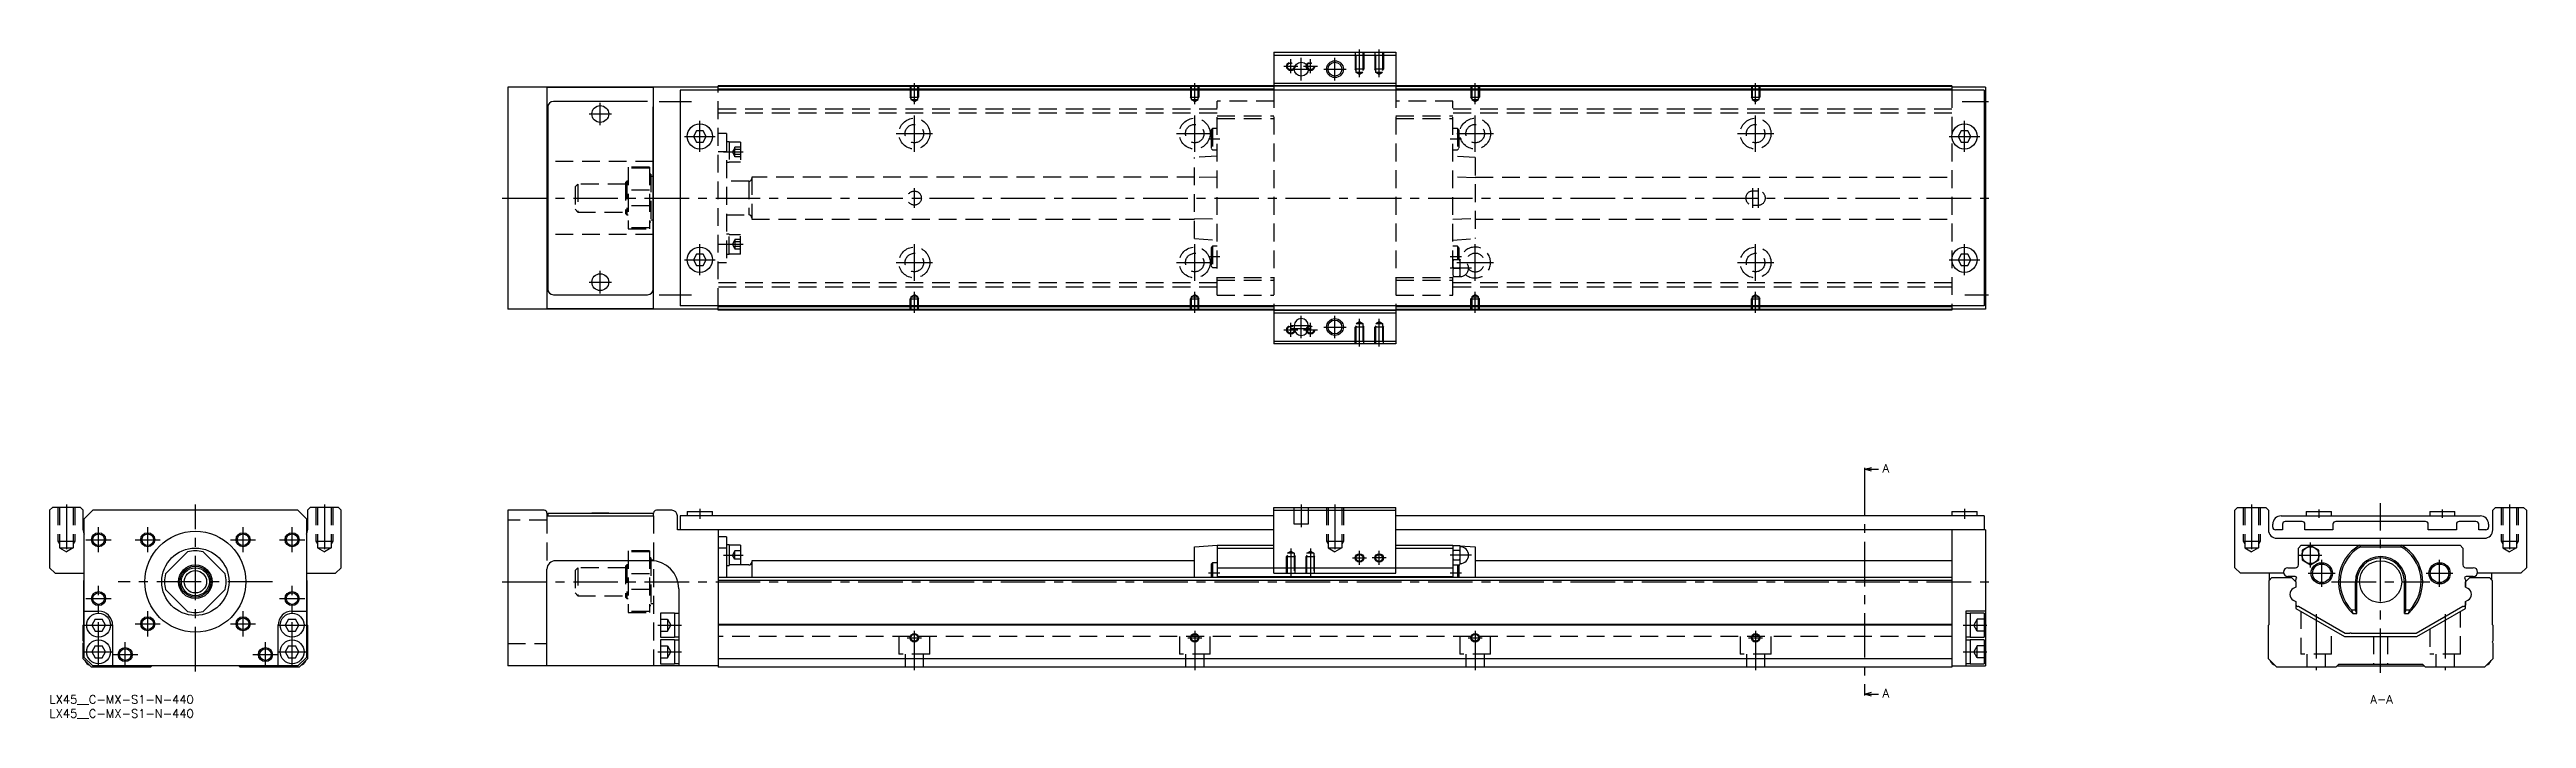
# Model space of a CAD drawing. Extents: x 0 to 883, y -8 to 230.
import ezdxf

# ---------------------------------------------------------------- set-up
doc = ezdxf.new("R2010")
doc.units = 0
doc.header["$LTSCALE"] = 0.5
doc.linetypes.add('CENTER', pattern=[50.8, 31.75, -6.35, 6.35, -6.35])
doc.linetypes.add('DASHED', pattern=[19.05, 12.7, -6.35])
for name, color, linetype in [('MSM_CENTER', 1, 'CENTER'), ('MSM_CONTINUOUS', 7, 'CONTINUOUS'), ('MSM_DASHED', 4, 'DASHED'), ('MSM_NARROW', 5, 'CONTINUOUS'), ('MSM_PART_NUMBER', 7, 'CONTINUOUS')]:
    doc.layers.add(name, color=color, linetype=linetype)
doc.styles.get("Standard").update_dxf_attribs({"font": 'txt.shx', "height": 3, "bigfont": 'bigfont.shx'})

# ---------------------------------------------------------------- blocks, each defined once
blk = doc.blocks.new('*U2')
at = {"layer": 'MSM_PART_NUMBER'}
blk.add_text('LX45__C-MX-S1-N-440', height=3, dxfattribs=at).set_placement((0, -3))
blk = doc.blocks.new('*U3')
at = {"layer": 'MSM_PART_NUMBER'}
blk.add_text('LX45__C-MX-S1-N-440', height=3, dxfattribs=at).set_placement((0, -8))

msp = doc.modelspace()

# ---------------------------------------------------------------- linework, layer by layer
at = {"layer": 'MSM_CENTER'}
for p, q in [((467.15, 220.47), (467.15, 230.38)), ((474.15, 220.47), (474.15, 230.38)), ((440.15, 224.38), (445.15, 224.38)), ((442.4, 223.38), (450.4, 223.38)), ((442.65, 221.88), (442.65, 226.88)), ((446.4, 219.38), (446.4, 227.38)), ((447.15, 224.38), (452.15, 224.38)), ((449.65, 221.88), (449.65, 226.88)), ((454.4, 223.38), (462.4, 223.38)), ((458.4, 219.38), (458.4, 227.38)), ((308.4, 210.87), (308.4, 218.38)), ((408.4, 210.87), (408.4, 218.38)), ((508.4, 210.87), (508.4, 218.38)), ((608.4, 210.87), (608.4, 218.38)), ((192.4, 207.38), (200.4, 207.38)), ((196.4, 203.38), (196.4, 211.38)), ((217.4, 211.88), (228.9, 211.88)), ((231.9, 193.88), (231.9, 204.88)), ((308.4, 193.88), (308.4, 206.88)), ((408.4, 193.88), (408.4, 206.88)), ((508.4, 193.88), (508.4, 206.88)), ((608.4, 193.88), (608.4, 206.88)), ((682.07, 211.88), (691.4, 211.88)), ((682.9, 193.88), (682.9, 204.88)), ((226.4, 199.38), (237.4, 199.38)), ((301.9, 200.38), (314.9, 200.38)), ((401.9, 200.38), (414.9, 200.38)), ((417.35, 198.38), (413.25, 198.38)), ((503.55, 198.38), (499.45, 198.38)), ((501.9, 200.38), (514.9, 200.38)), ((601.9, 200.38), (614.9, 200.38)), ((677.4, 199.38), (688.4, 199.38)), ((240.4, 193.83), (247.4, 193.83)), ((161.4, 177.38), (692.4, 177.38)), ((308.4, 173.88), (308.4, 180.88)), ((607.4, 173.88), (607.4, 180.88)), ((609.4, 173.88), (609.4, 180.88)), ((231.9, 149.88), (231.9, 160.88)), ((240.4, 160.92), (247.4, 160.92)), ((308.4, 147.88), (308.4, 160.88)), ((408.4, 147.88), (408.4, 160.88)), ((508.4, 147.88), (508.4, 160.88)), ((608.4, 147.88), (608.4, 160.88)), ((682.9, 149.88), (682.9, 160.88)), ((196.4, 143.38), (196.4, 151.38)), ((226.4, 155.38), (237.4, 155.38)), ((301.9, 154.38), (314.9, 154.38)), ((401.9, 154.38), (414.9, 154.38)), ((417.35, 156.38), (413.25, 156.38)), ((503.55, 156.38), (499.45, 156.38)), ((507.05, 152.38), (499.45, 152.38)), ((501.9, 154.38), (514.9, 154.38)), ((601.9, 154.38), (614.9, 154.38)), ((677.4, 155.38), (688.4, 155.38)), ((192.4, 147.38), (200.4, 147.38)), ((217.4, 142.88), (228.9, 142.88)), ((308.4, 136.38), (308.4, 143.89)), ((408.4, 136.38), (408.4, 143.89)), ((508.4, 136.38), (508.4, 143.89)), ((608.4, 136.38), (608.4, 143.89)), ((683.07, 142.88), (691.4, 142.88)), ((442.65, 127.88), (442.65, 132.88)), ((446.4, 127.38), (446.4, 135.38)), ((449.65, 127.88), (449.65, 132.88)), ((458.4, 127.38), (458.4, 135.38)), ((467.15, 124.38), (467.15, 134.29)), ((474.15, 124.38), (474.15, 134.29)), ((440.15, 130.38), (445.15, 130.38)), ((442.9, 131.88), (449.9, 131.88)), ((442.9, 130.88), (449.9, 130.88)), ((447.15, 130.38), (452.15, 130.38)), ((454.4, 131.38), (462.4, 131.38)), ((647.27, 80.12), (647.27, 0.88)), ((6, 68), (6, 50.2)), ((52, 8.5), (52, 68)), ((98, 68), (98, 50.2)), ((196.4, 65.11), (196.4, 65)), ((231.9, 66.5), (231.9, 63)), ((446.4, 68), (446.4, 60)), ((458.4, 68), (458.4, 50.18)), ((682.9, 66.5), (682.9, 63)), ((785.3, 68), (785.3, 50.32)), ((809.3, 66.33), (809.3, 63.29)), ((831.3, 8), (831.3, 68.5)), ((853.3, 66.33), (853.3, 63.29)), ((877.3, 68), (877.3, 50.32)), ((13, 55.5), (22, 55.5)), ((17.5, 51), (17.5, 60)), ((30.5, 55.5), (39.5, 55.5)), ((35, 51), (35, 60)), ((64.5, 55.5), (73.5, 55.5)), ((69, 51), (69, 60)), ((82, 55.5), (91, 55.5)), ((86.5, 51), (86.5, 60)), ((806.3, 45.54), (806.3, 54.46)), ((240.4, 50), (247.4, 50)), ((442.65, 52.41), (442.65, 42.5)), ((449.65, 52.41), (449.65, 42.5)), ((464.65, 49), (469.65, 49)), ((467.15, 46.5), (467.15, 51.5)), ((476.65, 49), (471.65, 49)), ((474.15, 46.5), (474.15, 51.5)), ((507.05, 50), (499.45, 50)), ((802.3, 50), (810.3, 50)), ((810.3, 38.7), (810.3, 48.3)), ((852.3, 38.7), (852.3, 48.3)), ((17.5, 10.25), (17.5, 39)), ((79.5, 40.5), (24.5, 40.5)), ((86.5, 10.25), (86.5, 39)), ((161.4, 40.5), (692.4, 40.5)), ((417.35, 43.5), (413.25, 43.5)), ((503.55, 43.5), (499.45, 43.5)), ((805.5, 43.5), (815.1, 43.5)), ((813.8, 40.5), (848.8, 40.5)), ((847.5, 43.5), (857.1, 43.5)), ((13, 34.5), (22, 34.5)), ((35, 21), (35, 30)), ((69, 21), (69, 30)), ((82, 34.5), (91, 34.5)), ((808.3, 28.97), (808.3, 9)), ((854.3, 28.97), (854.3, 9)), ((12.25, 25), (22.75, 25)), ((27, 10), (27, 19)), ((30.5, 25.5), (39.5, 25.5)), ((64.5, 25.5), (73.5, 25.5)), ((77, 10), (77, 19)), ((81.25, 25), (91.75, 25)), ((216.9, 25), (225.4, 25)), ((305.9, 20.5), (310.9, 20.5)), ((308.4, 9), (308.4, 23)), ((405.9, 20.5), (410.9, 20.5)), ((408.4, 23), (408.4, 9)), ((505.9, 20.5), (510.9, 20.5)), ((508.4, 23), (508.4, 9)), ((605.9, 20.5), (610.9, 20.5)), ((608.4, 23), (608.4, 9)), ((682.4, 25), (690.9, 25)), ((12.25, 15.5), (22.75, 15.5)), ((22.5, 14.5), (31.5, 14.5)), ((72.5, 14.5), (81.5, 14.5)), ((81.25, 15.5), (91.75, 15.5)), ((216.9, 15.5), (225.4, 15.5)), ((682.4, 15.5), (690.9, 15.5))]:
    msp.add_line(p, q, dxfattribs=at)
at = {"layer": 'MSM_CONTINUOUS'}
for p, q in [((436.65, 229.38), (436.65, 215.88)), ((436.65, 229.38), (480.15, 229.38)), ((436.65, 228.38), (480.15, 228.38)), ((480.15, 229.38), (480.15, 215.88)), ((163.4, 216.98), (163.4, 137.78)), ((238.4, 216.98), (163.4, 216.98)), ((177.4, 216.8), (177.4, 137.95)), ((215.4, 216.8), (177.4, 216.8)), ((215.4, 137.95), (215.4, 216.8)), ((689.9, 215.88), (224.9, 215.88)), ((224.9, 215.88), (224.9, 138.88)), ((678.4, 217.38), (238.4, 217.38)), ((238.4, 215.88), (238.4, 217.38)), ((436.65, 217.18), (238.4, 217.18)), ((436.65, 216.18), (238.4, 216.18)), ((436.65, 218.38), (480.15, 218.38)), ((436.65, 217.38), (480.15, 217.38)), ((678.4, 217.18), (480.15, 217.18)), ((678.4, 216.18), (480.15, 216.18)), ((678.4, 217.38), (678.4, 215.88)), ((690.4, 216.98), (678.4, 216.98)), ((689.9, 215.88), (689.9, 138.88)), ((690.4, 216.98), (690.4, 137.78)), ((177.7, 207.48), (177.4, 207.48)), ((177.7, 209.88), (177.7, 144.88)), ((213.3, 211.88), (179.7, 211.88)), ((215.3, 144.88), (215.3, 209.88)), ((177.7, 202.98), (177.4, 202.98)), ((230.74, 201.38), (229.59, 199.38)), ((229.59, 199.38), (230.74, 197.38)), ((233.05, 201.38), (230.74, 201.38)), ((230.74, 197.38), (233.05, 197.38)), ((234.2, 199.38), (233.05, 201.38)), ((233.05, 197.38), (234.2, 199.38)), ((681.74, 201.38), (680.59, 199.38)), ((680.59, 199.38), (681.74, 197.38)), ((684.05, 201.38), (681.74, 201.38)), ((681.74, 197.38), (684.05, 197.38)), ((685.2, 199.38), (684.05, 201.38)), ((684.05, 197.38), (685.2, 199.38)), ((177.7, 190.38), (177.4, 190.38)), ((215.4, 190.38), (215.3, 190.38)), ((215.4, 185.13), (215.3, 185.13)), ((215.3, 169.63), (215.4, 169.63)), ((177.7, 164.38), (177.4, 164.38)), ((215.4, 164.38), (215.3, 164.38)), ((177.7, 151.78), (177.4, 151.78)), ((215.4, 151.78), (215.3, 151.78)), ((230.74, 157.38), (229.59, 155.38)), ((229.59, 155.38), (230.74, 153.38)), ((233.05, 157.38), (230.74, 157.38)), ((230.74, 153.38), (233.05, 153.38)), ((234.2, 155.38), (233.05, 157.38)), ((233.05, 153.38), (234.2, 155.38)), ((681.74, 157.38), (680.59, 155.38)), ((680.59, 155.38), (681.74, 153.38)), ((684.05, 157.38), (681.74, 157.38)), ((681.74, 153.38), (684.05, 153.38)), ((685.2, 155.38), (684.05, 157.38)), ((684.05, 153.38), (685.2, 155.38)), ((177.4, 147.28), (177.7, 147.28)), ((179.7, 142.88), (213.3, 142.88)), ((238.4, 137.78), (163.4, 137.78)), ((177.4, 137.95), (215.4, 137.95)), ((689.9, 138.88), (224.9, 138.88)), ((238.4, 137.38), (238.4, 138.88)), ((436.65, 138.58), (238.4, 138.58)), ((436.65, 137.58), (238.4, 137.58)), ((678.4, 137.38), (238.4, 137.38)), ((436.65, 138.88), (436.65, 125.38)), ((436.65, 137.38), (480.15, 137.38)), ((436.65, 136.38), (480.15, 136.38)), ((480.15, 138.88), (480.15, 125.38)), ((678.4, 138.58), (480.15, 138.58)), ((678.4, 137.58), (480.15, 137.58)), ((678.4, 138.88), (678.4, 137.38)), ((690.4, 137.78), (678.4, 137.78)), ((436.65, 126.38), (480.15, 126.38)), ((480.15, 125.38), (436.65, 125.38)), ((443.9, 131.88), (443.9, 130.88)), ((448.9, 130.88), (448.9, 131.88)), ((647.27, 80.62), (649.77, 81.29)), ((647.27, 81.12), (647.27, 80.12)), ((647.27, 80.62), (652.27, 80.62)), ((649.77, 79.95), (647.27, 80.62)), ((1, 67), (0, 66)), ((0, 66), (0, 45.5)), ((11, 67), (1, 67)), ((12, 66), (11, 67)), ((12, 59), (12, 66)), ((15.4, 66), (12.4, 63)), ((12.4, 13.5), (12.4, 63)), ((88.6, 66), (15.4, 66)), ((91.6, 63), (88.6, 66)), ((91.6, 63), (91.6, 13.5)), ((93, 67), (92, 66)), ((92, 66), (92, 59)), ((103, 67), (93, 67)), ((104, 66), (103, 67)), ((104, 45.5), (104, 66)), ((163.4, 66), (163.4, 10.5)), ((176.4, 66), (163.4, 66)), ((177.4, 65), (177.4, 64)), ((177.4, 64), (215.4, 64)), ((177.7, 65), (215.3, 65)), ((177.7, 65), (177.7, 64)), ((193.4, 65.1), (199.4, 65.1)), ((193.4, 65.1), (193.4, 65)), ((199.4, 65), (199.4, 65.1)), ((215.3, 65), (215.3, 64)), ((215.4, 64), (215.4, 65)), ((221.9, 66), (216.4, 66)), ((223.9, 59), (223.9, 64)), ((224.9, 64), (224.9, 59)), ((436.65, 64), (224.9, 64)), ((227.4, 65.5), (227.4, 64)), ((227.4, 65.5), (236.4, 65.5)), ((236.4, 64), (236.4, 65.5)), ((436.65, 67), (480.15, 67)), ((436.65, 43.5), (436.65, 67)), ((436.65, 66), (480.15, 66)), ((480.15, 43.5), (480.15, 67)), ((689.9, 64), (480.15, 64)), ((678.4, 65.5), (678.4, 64)), ((678.4, 65.5), (687.4, 65.5)), ((687.4, 64), (687.4, 65.5)), ((689.9, 64), (689.9, 59)), ((779.3, 66), (780.3, 67)), ((779.3, 45.5), (779.3, 66)), ((780.3, 67), (790.3, 67)), ((790.3, 67), (791.3, 66)), ((791.3, 66), (791.3, 59)), ((795.8, 64), (866.8, 64)), ((803.3, 62), (797.3, 62)), ((804.8, 65.5), (813.8, 65.5)), ((804.8, 65.5), (804.8, 64)), ((813.8, 64), (813.8, 65.5)), ((847.3, 62), (815.3, 62)), ((848.8, 65.5), (857.8, 65.5)), ((848.8, 65.5), (848.8, 64)), ((857.8, 64), (857.8, 65.5)), ((865.3, 62), (859.3, 62)), ((871.3, 66), (872.3, 67)), ((871.3, 59), (871.3, 66)), ((872.3, 67), (882.3, 67)), ((882.3, 67), (883.3, 66)), ((883.3, 66), (883.3, 45.5)), ((436.65, 59), (223.9, 59)), ((238.4, 59), (238.4, 10)), ((241.4, 56.5), (238.4, 56.5)), ((241.4, 56.5), (241.4, 42)), ((242.4, 53.65), (241.4, 53.65)), ((242.4, 53.65), (242.4, 46.35)), ((246.4, 53.5), (242.4, 53.5)), ((246.4, 53.5), (246.4, 46.5)), ((408.35, 53), (416.35, 53.5)), ((408.35, 42), (408.35, 53)), ((416.35, 53.5), (436.65, 53.5)), ((416.35, 53.5), (416.35, 42)), ((690.4, 59), (480.15, 59)), ((480.15, 53.5), (500.45, 53.5)), ((500.45, 53.5), (501.02, 53.46)), ((500.45, 53.5), (500.45, 42)), ((500.57, 53.46), (500.45, 53)), ((500.57, 53.46), (502.92, 53.46)), ((503.05, 53), (502.92, 53.46)), ((502.95, 53.34), (508.45, 53)), ((503.05, 47), (503.05, 53)), ((508.45, 53), (508.45, 42)), ((678.4, 59), (678.4, 10)), ((690.4, 59), (690.4, 10.5)), ((792.8, 60), (792.8, 61)), ((796.3, 59), (793.8, 59)), ((794.3, 56), (868.3, 56)), ((796.3, 61), (796.3, 59)), ((801.95, 52.5), (802.95, 53.5)), ((802.95, 53.5), (859.65, 53.5)), ((806.3, 53.46), (803.3, 51.73)), ((804.3, 59), (804.3, 61)), ((814.3, 59), (804.3, 59)), ((809.3, 51.73), (806.3, 53.46)), ((814.3, 61), (814.3, 59)), ((823.82, 53.5), (824.07, 53)), ((824.07, 53), (838.53, 53)), ((838.53, 53), (838.79, 53.5)), ((848.3, 59), (848.3, 61)), ((858.3, 59), (848.3, 59)), ((858.3, 61), (858.3, 59)), ((859.65, 53.5), (860.65, 52.5)), ((866.3, 59), (866.3, 61)), ((868.8, 59), (866.3, 59)), ((869.8, 61), (869.8, 60)), ((0, 45.5), (2, 43.5)), ((41.36, 43.3), (49.2, 51.14)), ((54.8, 51.14), (62.64, 43.3)), ((102, 43.5), (104, 45.5)), ((177.4, 10.5), (177.4, 45)), ((214.4, 48), (180.4, 48)), ((241.4, 52.5), (238.4, 52.5)), ((241.4, 46.35), (242.4, 46.35)), ((249.4, 46.5), (242.4, 46.5)), ((250.4, 48), (250.4, 42)), ((408.35, 48), (250.4, 48)), ((414.75, 47.3), (414.25, 46.8)), ((414.25, 46.8), (414.25, 42)), ((416.35, 47.3), (414.75, 47.3)), ((414.75, 47.3), (414.75, 42)), ((416.35, 52.5), (436.65, 52.5)), ((416.35, 45.5), (500.45, 45.5)), ((480.15, 52.5), (500.45, 52.5)), ((500.45, 52.41), (500.45, 52.6)), ((500.45, 47), (500.57, 46.54)), ((500.57, 51.73), (502.92, 51.73)), ((500.57, 48.27), (502.92, 48.27)), ((500.57, 46.54), (502.92, 46.54)), ((502.05, 46.54), (502.05, 42)), ((502.55, 46.54), (502.55, 42)), ((502.92, 46.54), (503.05, 47)), ((678.4, 48), (508.45, 48)), ((781.3, 43.5), (779.3, 45.5)), ((798.25, 45.5), (800.95, 45.5)), ((801.95, 46.5), (801.95, 52.5)), ((803.3, 51.73), (803.3, 48.27)), ((803.3, 48.27), (806.3, 46.54)), ((806.3, 46.54), (809.3, 48.27)), ((809.3, 48.27), (809.3, 51.73)), ((860.65, 52.5), (860.65, 46.5)), ((861.65, 45.5), (864.35, 45.5)), ((883.3, 45.5), (881.3, 43.5)), ((2, 43.5), (12.4, 43.5)), ((12.2, 41), (12.4, 41.2)), ((12.2, 25.2), (12.2, 41)), ((49.2, 29.86), (41.36, 37.7)), ((62.64, 37.7), (54.8, 29.86)), ((91.6, 43.5), (102, 43.5)), ((91.6, 41.2), (91.8, 41)), ((91.8, 41), (91.8, 25.2)), ((224.4, 38), (224.4, 10.5)), ((678.4, 42), (238.4, 42)), ((678.4, 41), (238.4, 41)), ((416.35, 42.4), (500.45, 42.4)), ((436.65, 43.5), (480.15, 43.5)), ((796.77, 43.5), (781.3, 43.5)), ((791.5, 41), (792.5, 42)), ((791.5, 25.2), (791.5, 41)), ((791.7, 41.2), (791.7, 43.5)), ((792.5, 42), (799.55, 42)), ((800.55, 42.4), (798.25, 42.4)), ((799.55, 42), (801.05, 40.5)), ((801.05, 38.61), (800.16, 38.1)), ((801, 40.55), (801, 41.2)), ((801.05, 40.5), (801.05, 38.61)), ((822.3, 30.44), (822.3, 40.5)), ((822.8, 29.22), (822.8, 40.5)), ((839.8, 29.22), (839.8, 40.5)), ((840.3, 30.44), (840.3, 40.5)), ((861.55, 40.5), (863.05, 42)), ((861.6, 40.55), (861.55, 40.5)), ((861.55, 40.5), (861.55, 38.61)), ((861.55, 38.61), (861.55, 40.5)), ((862.45, 38.1), (861.55, 38.61)), ((861.6, 41.2), (861.6, 40.55)), ((864.35, 42.4), (862.05, 42.4)), ((863.05, 42), (870.1, 42)), ((881.3, 43.5), (865.84, 43.5)), ((870.1, 42), (871.1, 41)), ((870.9, 41.2), (870.9, 43.5)), ((871.1, 41), (871.1, 25.2)), ((12.4, 30), (17.5, 30)), ((16.27, 27.12), (15.05, 25)), ((16.27, 27.12), (18.73, 27.12)), ((19.95, 25), (18.73, 27.12)), ((85.27, 27.12), (84.05, 25)), ((85.27, 27.12), (87.73, 27.12)), ((86.5, 30), (91.6, 30)), ((88.95, 25), (87.73, 27.12)), ((222.9, 29.25), (217.9, 29.25)), ((217.9, 29.25), (217.9, 20.75)), ((222.9, 29.25), (222.9, 20.75)), ((224.4, 29.15), (222.9, 29.15)), ((683.4, 30), (683.4, 10.5)), ((690.4, 30), (683.4, 30)), ((684.9, 29.15), (683.4, 29.15)), ((689.9, 29.25), (684.9, 29.25)), ((684.9, 29.25), (684.9, 20.75)), ((689.9, 29.25), (689.9, 20.75)), ((800.16, 33.9), (801.05, 33.39)), ((801.05, 33.39), (801.05, 31)), ((801.05, 31), (818.37, 21)), ((802, 31.61), (801.8, 31.61)), ((818.64, 22), (802, 31.61)), ((820.94, 30.44), (822.3, 30.44)), ((821.42, 29.22), (822.8, 29.22)), ((822.8, 29.22), (822.3, 30.44)), ((840.3, 30.44), (839.8, 29.22)), ((839.8, 29.22), (841.19, 29.22)), ((840.3, 30.44), (841.66, 30.44)), ((860.6, 31.61), (843.96, 22)), ((844.23, 21), (861.55, 31)), ((860.8, 31.61), (860.6, 31.61)), ((861.55, 33.39), (862.45, 33.9)), ((861.55, 33.39), (861.55, 32.13)), ((861.55, 31), (861.55, 33.39)), ((12, 25), (12.2, 25.2)), ((12, 19.4), (12, 25)), ((12, 13), (12, 18.6)), ((15.05, 25), (16.27, 22.87)), ((16.27, 22.87), (18.73, 22.87)), ((18.73, 22.87), (19.95, 25)), ((22.5, 25), (22.5, 10.5)), ((81.5, 10.5), (81.5, 25)), ((84.05, 25), (85.27, 22.87)), ((85.27, 22.87), (87.73, 22.87)), ((87.73, 22.87), (88.95, 25)), ((91.8, 25.2), (92, 25)), ((92, 25), (92, 13)), ((217.9, 20.75), (222.9, 20.75)), ((222.9, 19.75), (217.9, 19.75)), ((217.9, 19.75), (217.9, 11.25)), ((222.9, 20.85), (224.4, 20.85)), ((222.9, 19.75), (222.9, 11.25)), ((224.4, 19.65), (222.9, 19.65)), ((678.4, 25.2), (238.4, 25.2)), ((678.4, 25), (238.4, 25)), ((683.4, 20.85), (684.9, 20.85)), ((684.9, 19.65), (683.4, 19.65)), ((684.9, 20.75), (689.9, 20.75)), ((689.9, 19.75), (684.9, 19.75)), ((684.9, 19.75), (684.9, 11.25)), ((689.9, 19.75), (689.9, 11.25)), ((791.3, 25), (791.5, 25.2)), ((791.3, 13), (791.3, 25)), ((818.37, 21), (844.23, 21)), ((820.15, 22), (818.64, 22)), ((843.96, 22), (820.95, 22)), ((871.1, 25.2), (871.3, 25)), ((871.3, 25), (871.3, 19.4)), ((871.3, 18.6), (871.3, 13)), ((15, 10), (12, 13)), ((15.4, 10.5), (12.4, 13.5)), ((36, 10), (15, 10)), ((16.27, 17.62), (15.05, 15.5)), ((15.05, 15.5), (16.27, 13.37)), ((88.6, 10.5), (15.4, 10.5)), ((16.27, 17.62), (18.73, 17.62)), ((16.27, 13.37), (18.73, 13.37)), ((19.95, 15.5), (18.73, 17.62)), ((18.73, 13.37), (19.95, 15.5)), ((36.5, 10.5), (36, 10)), ((68, 10), (67.5, 10.5)), ((89, 10), (68, 10)), ((85.27, 17.62), (84.05, 15.5)), ((84.05, 15.5), (85.27, 13.37)), ((85.27, 17.62), (87.73, 17.62)), ((85.27, 13.37), (87.73, 13.37)), ((88.95, 15.5), (87.73, 17.62)), ((87.73, 13.37), (88.95, 15.5)), ((91.6, 13.5), (88.6, 10.5)), ((92, 13), (89, 10)), ((238.4, 10.5), (163.4, 10.5)), ((217.9, 11.25), (222.9, 11.25)), ((222.9, 11.35), (224.4, 11.35)), ((678.4, 13), (238.4, 13)), ((678.4, 10), (238.4, 10)), ((678.4, 10.5), (690.4, 10.5)), ((683.4, 11.35), (684.9, 11.35)), ((684.9, 11.25), (689.9, 11.25)), ((794.3, 10), (791.3, 13)), ((815.3, 10), (794.3, 10)), ((816.3, 11), (815.3, 10)), ((815.8, 10.5), (846.8, 10.5)), ((846.3, 11), (816.3, 11)), ((847.3, 10), (846.3, 11)), ((868.3, 10), (847.3, 10)), ((871.3, 13), (868.3, 10)), ((647.27, 0.38), (649.77, 1.05)), ((647.27, 0.88), (647.27, -0.12)), ((647.27, 0.38), (652.27, 0.38)), ((649.77, -0.29), (647.27, 0.38))]:
    msp.add_line(p, q, dxfattribs=at)
for centre, radius in [((446.4, 223.38), 2.5), ((458.4, 223.38), 2.46), ((196.4, 207.38), 3), ((231.9, 199.38), 4.5), ((682.9, 199.38), 4.5), ((231.9, 155.38), 4.5), ((682.9, 155.38), 4.5), ((196.4, 147.38), 3), ((458.4, 131.38), 2.46), ((17.5, 55.5), 2.07), ((35, 55.5), 2.07), ((52, 40.5), 18), ((69, 55.5), 2.07), ((86.5, 55.5), 2.07), ((806.3, 50), 3), ((52, 40.5), 12), ((52, 40.5), 6), ((52, 40.5), 5.5), ((52, 40.5), 5), ((52, 40.5), 4), ((467.15, 49), 1.23), ((474.15, 49), 1.23), ((810.3, 43.5), 3.8), ((810.3, 43.5), 3.3), ((831.3, 40.5), 7.5), ((852.3, 43.5), 3.8), ((852.3, 43.5), 3.3), ((17.5, 34.5), 2.07), ((86.5, 34.5), 2.07), ((17.5, 25), 4.25), ((35, 25.5), 2.07), ((69, 25.5), 2.07), ((86.5, 25), 4.25), ((17.5, 15.5), 4.25), ((86.5, 15.5), 4.25), ((308.4, 20.5), 1.23), ((408.4, 20.5), 1.23), ((508.4, 20.5), 1.23), ((608.4, 20.5), 1.23), ((27, 14.5), 2.07), ((77, 14.5), 2.07)]:
    msp.add_circle(centre, radius, dxfattribs=at)
for centre, radius, start, end in [((179.7, 209.88), 2, 90, 180), ((179.7, 144.88), 2, 180, 270), ((213.3, 144.88), 2, 270, 0), ((446.4, 131.88), 2.5, 0, 180), ((446.4, 130.88), 2.5, 180, 0), ((176.4, 65), 1, 0, 90), ((216.4, 65), 1, 90.31382, 180), ((221.87, 63.97), 2.03, 0.84425, 89.15575), ((795.8, 61), 3, 90, 180), ((797.3, 61), 1, 90, 180), ((803.3, 61), 1, 0, 90), ((815.3, 61), 1, 90, 180), ((847.3, 61), 1, 0, 90), ((859.3, 61), 1, 90, 180), ((865.3, 61), 1, 0, 90), ((866.8, 61), 3, 0, 90), ((15, 59), 3, 180, 209.92525), ((89, 59), 3, 330.07238, 0), ((503.52, 52.6), 3.08, 163.65711, 196.34289), ((499.97, 52.6), 3.08, 343.65711, 16.34289), ((503.05, 50), 3, 270, 90), ((794.3, 59), 3, 180, 270), ((793.8, 60), 1, 180, 270), ((831.3, 40.5), 15, 119.92643, 228.76392), ((831.3, 40.5), 14.44, 120.05097, 224.15139), ((831.3, 40.5), 14.44, 315.84861, 59.94903), ((831.3, 40.5), 15, 311.23608, 60.07357), ((868.3, 59), 3, 270, 0), ((868.8, 60), 1, 270, 0), ((52, 40.5), 11, 75.27264, 104.72736), ((180.4, 45), 3, 90, 180), ((214.4, 38), 10, 0, 90), ((249.4, 47.5), 1, 270, 0), ((512.57, 50), 12.12, 171.78679, 188.21321), ((503.52, 47.4), 3.08, 163.65711, 196.34289), ((490.92, 50), 12.12, 351.78679, 8.21321), ((499.97, 47.4), 3.08, 343.65711, 16.34289), ((798.25, 43.95), 1.55, 90, 270), ((800.95, 46.5), 1, 270, 0), ((831.3, 40.5), 9, 0, 180), ((831.3, 40.5), 8.5, 0, 180), ((861.65, 46.5), 1, 180, 270), ((864.35, 43.95), 1.55, 270, 90), ((52, 40.5), 11, 165.27264, 194.72736), ((52, 40.5), 11, 345.27264, 14.72736), ((801.46, 35.85), 2.6, 120.00003, 176.58933), ((801.46, 36.15), 2.6, 183.41067, 239.99996), ((800.55, 41.4), 1, 30.09191, 90), ((801.8, 41.2), 0.8, 118.74892, 180), ((862.05, 41.4), 1, 90, 149.90809), ((860.8, 41.2), 0.8, 0, 61.25108), ((861.15, 35.85), 2.6, 3.41067, 59.99996), ((861.15, 36.15), 2.6, 300.00004, 356.58933), ((17.5, 25), 5, 0, 90), ((52, 40.5), 11, 255.27264, 284.72736), ((86.5, 25), 5, 90, 180), ((801.8, 32.41), 0.8, 200.36413, 270), ((833.85, 34.74), 13.6, 198.43975, 203.95887), ((790.79, 49.53), 54.34, 338.04743, 339.43217), ((860.8, 32.41), 0.8, 270, 339.62763), ((11.7, 19), 0.5, 306.8699, 53.1301), ((820.55, 21.7), 0.5, 36.8699, 143.1301), ((871.6, 19), 0.5, 126.8699, 233.1301), ((15.4, 13.5), 3, 201.81505, 248.18495), ((88.6, 13.5), 3, 291.81368, 338.18632), ((794.7, 13.5), 3, 201.81368, 248.18632), ((867.9, 13.5), 3, 291.81505, 338.18495)]:
    msp.add_arc(centre, radius, start, end, dxfattribs=at)
at = {"layer": 'MSM_DASHED'}
for p, q in [((465.65, 229.38), (465.65, 223.38)), ((468.65, 223.38), (465.65, 223.38)), ((465.92, 222.91), (465.65, 223.38)), ((465.92, 222.18), (465.92, 229.38)), ((468.38, 222.18), (465.92, 222.18)), ((467.15, 221.47), (465.92, 222.18)), ((468.38, 222.18), (467.15, 221.47)), ((468.38, 229.38), (468.38, 222.18)), ((468.38, 222.91), (468.65, 223.38)), ((468.65, 229.38), (468.65, 223.38)), ((472.65, 229.38), (472.65, 223.38)), ((475.65, 223.38), (472.65, 223.38)), ((472.92, 222.91), (472.65, 223.38)), ((472.92, 222.18), (472.92, 229.38)), ((475.38, 222.18), (472.92, 222.18)), ((474.15, 221.47), (472.92, 222.18)), ((475.38, 222.18), (474.15, 221.47)), ((475.38, 229.38), (475.38, 222.18)), ((475.38, 222.91), (475.65, 223.38)), ((475.65, 229.38), (475.65, 223.38)), ((177.4, 216.8), (177.4, 216.98)), ((238.4, 138.88), (238.4, 215.88)), ((306.9, 217.38), (306.9, 213.38)), ((306.9, 213.38), (309.9, 213.38)), ((307.17, 212.91), (306.9, 213.38)), ((307.17, 217.38), (307.17, 212.58)), ((307.17, 212.58), (308.4, 211.87)), ((307.17, 212.58), (309.63, 212.58)), ((308.4, 211.87), (309.63, 212.58)), ((309.63, 212.58), (309.63, 217.38)), ((309.63, 212.91), (309.9, 213.38)), ((309.9, 217.38), (309.9, 213.38)), ((406.9, 217.38), (406.9, 213.38)), ((406.9, 213.38), (409.9, 213.38)), ((407.17, 212.91), (406.9, 213.38)), ((407.17, 217.38), (407.17, 212.58)), ((407.17, 212.58), (409.63, 212.58)), ((407.17, 212.58), (408.4, 211.87)), ((408.4, 211.87), (409.63, 212.58)), ((409.63, 212.58), (409.63, 217.38)), ((409.63, 212.91), (409.9, 213.38)), ((409.9, 217.38), (409.9, 213.38)), ((436.65, 215.88), (436.65, 138.88)), ((480.15, 215.88), (480.15, 138.88)), ((506.9, 217.38), (506.9, 213.38)), ((506.9, 213.38), (509.9, 213.38)), ((507.17, 212.91), (506.9, 213.38)), ((507.17, 217.38), (507.17, 212.58)), ((507.17, 212.58), (509.63, 212.58)), ((507.17, 212.58), (508.4, 211.87)), ((508.4, 211.87), (509.63, 212.58)), ((509.63, 212.58), (509.63, 217.38)), ((509.63, 212.91), (509.9, 213.38)), ((509.9, 217.38), (509.9, 213.38)), ((606.9, 217.38), (606.9, 213.38)), ((606.9, 213.38), (609.9, 213.38)), ((607.17, 212.91), (606.9, 213.38)), ((607.17, 217.38), (607.17, 212.58)), ((607.17, 212.58), (609.63, 212.58)), ((607.17, 212.58), (608.4, 211.87)), ((608.4, 211.87), (609.63, 212.58)), ((609.63, 212.58), (609.63, 217.38)), ((609.63, 212.91), (609.9, 213.38)), ((609.9, 217.38), (609.9, 213.38)), ((678.4, 215.88), (678.4, 138.88)), ((416.35, 209.13), (238.4, 209.13)), ((416.35, 207.63), (238.4, 207.63)), ((436.65, 211.98), (416.35, 211.98)), ((416.35, 142.78), (416.35, 211.98)), ((416.35, 206.73), (436.65, 206.73)), ((416.35, 205.73), (436.65, 205.73)), ((500.45, 211.98), (480.15, 211.98)), ((480.15, 206.73), (500.45, 206.73)), ((480.15, 205.73), (500.45, 205.73)), ((500.45, 142.78), (500.45, 211.98)), ((678.4, 209.13), (500.45, 209.13)), ((678.4, 207.63), (500.45, 207.63)), ((241.4, 200.38), (238.4, 200.38)), ((241.4, 200.38), (241.4, 154.38)), ((242.4, 197.48), (241.4, 197.48)), ((242.4, 197.48), (242.4, 190.18)), ((246.4, 197.33), (242.4, 197.33)), ((244.4, 195.33), (243.53, 193.83)), ((244.4, 192.1), (244.4, 195.56)), ((246.4, 195.56), (244.4, 195.56)), ((246.4, 194.7), (244.4, 194.7)), ((246.4, 197.33), (246.4, 190.33)), ((414.75, 202.18), (414.25, 201.68)), ((414.25, 201.68), (414.25, 195.08)), ((414.25, 195.08), (414.75, 194.58)), ((416.35, 202.18), (414.75, 202.18)), ((414.75, 202.18), (414.75, 194.58)), ((414.75, 194.58), (416.35, 194.58)), ((502.05, 202.18), (500.45, 202.18)), ((500.45, 194.58), (502.05, 194.58)), ((502.05, 202.18), (502.05, 194.58)), ((502.55, 201.68), (502.05, 202.18)), ((502.05, 194.58), (502.55, 195.08)), ((502.55, 201.68), (502.55, 195.08)), ((215.3, 190.38), (177.7, 190.38)), ((206.4, 188.38), (206.4, 166.38)), ((213.9, 188.38), (206.4, 188.38)), ((213.9, 188.01), (206.4, 188.01)), ((213.9, 188.38), (213.9, 166.38)), ((214.4, 185.88), (213.9, 185.88)), ((214.4, 185.88), (214.4, 168.88)), ((241.4, 193.9), (238.4, 193.9)), ((241.4, 190.18), (242.4, 190.18)), ((242.4, 190.33), (246.4, 190.33)), ((244.4, 192.33), (243.53, 193.83)), ((246.4, 192.96), (244.4, 192.96)), ((246.4, 192.1), (244.4, 192.1)), ((416.35, 192.38), (408.35, 191.82)), ((408.35, 162.93), (408.35, 191.82)), ((508.45, 191.82), (500.45, 192.38)), ((508.45, 191.82), (508.45, 162.93)), ((188.4, 182.38), (187.4, 181.38)), ((187.4, 181.38), (187.4, 173.38)), ((188.4, 182.38), (188.4, 172.38)), ((205.4, 182.38), (188.4, 182.38)), ((205.9, 183.38), (205.4, 182.88)), ((205.4, 182.88), (205.4, 171.88)), ((205.9, 183.38), (205.9, 171.38)), ((206.4, 183.38), (205.9, 183.38)), ((213.9, 180.17), (206.4, 180.17)), ((215.3, 185.13), (214.4, 185.13)), ((249.4, 183.38), (241.4, 183.38)), ((249.4, 183.38), (249.4, 171.38)), ((250.4, 184.88), (250.4, 169.88)), ((408.35, 184.88), (250.4, 184.88)), ((416.35, 184.86), (408.35, 184.61)), ((508.45, 184.61), (500.45, 184.86)), ((508.45, 184.88), (678.4, 184.88)), ((609.4, 179.88), (607.4, 179.88)), ((187.4, 173.38), (188.4, 172.38)), ((188.4, 172.38), (205.4, 172.38)), ((205.4, 171.88), (205.9, 171.38)), ((205.9, 171.38), (206.4, 171.38)), ((213.9, 174.58), (206.4, 174.58)), ((213.9, 168.88), (214.4, 168.88)), ((214.4, 169.63), (215.3, 169.63)), ((241.4, 171.38), (249.4, 171.38)), ((250.4, 169.88), (408.35, 169.88)), ((408.35, 170.14), (416.35, 169.89)), ((500.45, 169.89), (508.45, 170.14)), ((508.45, 169.88), (678.4, 169.88)), ((607.4, 174.88), (609.4, 174.88)), ((215.3, 164.38), (177.7, 164.38)), ((213.9, 166.74), (206.4, 166.74)), ((206.4, 166.38), (213.9, 166.38)), ((241.4, 160.85), (238.4, 160.85)), ((241.4, 164.57), (242.4, 164.57)), ((242.4, 157.27), (242.4, 164.57)), ((242.4, 164.42), (246.4, 164.42)), ((244.4, 162.42), (243.53, 160.92)), ((244.4, 159.42), (243.53, 160.92)), ((244.4, 162.65), (244.4, 159.19)), ((246.4, 162.65), (244.4, 162.65)), ((246.4, 161.79), (244.4, 161.79)), ((246.4, 160.05), (244.4, 160.05)), ((246.4, 159.19), (244.4, 159.19)), ((246.4, 157.42), (246.4, 164.42)), ((408.35, 162.93), (416.35, 162.38)), ((414.75, 160.18), (414.25, 159.68)), ((414.25, 159.68), (414.25, 153.08)), ((416.35, 160.18), (414.75, 160.18)), ((414.75, 160.18), (414.75, 152.58)), ((500.45, 162.38), (508.45, 162.93)), ((502.05, 160.18), (500.45, 160.18)), ((502.55, 159.68), (502.05, 160.18)), ((502.05, 160.18), (502.05, 155.38)), ((502.55, 159.68), (502.55, 155.38)), ((238.4, 154.38), (241.4, 154.38)), ((242.4, 157.27), (241.4, 157.27)), ((246.4, 157.42), (242.4, 157.42)), ((414.25, 153.08), (414.75, 152.58)), ((414.75, 152.58), (416.35, 152.58)), ((503.05, 155.38), (500.45, 155.38)), ((500.57, 152.38), (502.92, 152.38)), ((503.05, 149.38), (503.05, 155.38)), ((416.35, 147.13), (238.4, 147.13)), ((416.35, 145.63), (238.4, 145.63)), ((307.17, 141.84), (306.9, 141.38)), ((306.9, 137.38), (306.9, 141.38)), ((306.9, 141.38), (309.9, 141.38)), ((308.4, 142.89), (307.17, 142.18)), ((307.17, 142.18), (307.17, 137.38)), ((307.17, 142.18), (309.63, 142.18)), ((309.63, 142.18), (308.4, 142.89)), ((309.63, 137.38), (309.63, 142.18)), ((309.63, 141.84), (309.9, 141.38)), ((309.9, 137.38), (309.9, 141.38)), ((407.17, 141.84), (406.9, 141.38)), ((406.9, 141.38), (409.9, 141.38)), ((406.9, 137.38), (406.9, 141.38)), ((408.4, 142.89), (407.17, 142.18)), ((407.17, 142.18), (409.63, 142.18)), ((407.17, 142.18), (407.17, 137.38)), ((409.63, 142.18), (408.4, 142.89)), ((409.63, 137.38), (409.63, 142.18)), ((409.63, 141.84), (409.9, 141.38)), ((409.9, 137.38), (409.9, 141.38)), ((416.35, 149.03), (436.65, 149.03)), ((416.35, 148.03), (436.65, 148.03)), ((416.35, 142.78), (436.65, 142.78)), ((480.15, 149.03), (500.45, 149.03)), ((480.15, 148.03), (500.45, 148.03)), ((480.15, 142.78), (500.45, 142.78)), ((500.45, 149.38), (503.05, 149.38)), ((678.4, 147.13), (500.45, 147.13)), ((678.4, 145.63), (500.45, 145.63)), ((507.17, 141.84), (506.9, 141.38)), ((506.9, 141.38), (509.9, 141.38)), ((506.9, 137.38), (506.9, 141.38)), ((508.4, 142.89), (507.17, 142.18)), ((507.17, 142.18), (509.63, 142.18)), ((507.17, 142.18), (507.17, 137.38)), ((509.63, 142.18), (508.4, 142.89)), ((509.63, 137.38), (509.63, 142.18)), ((509.63, 141.84), (509.9, 141.38)), ((509.9, 137.38), (509.9, 141.38)), ((607.17, 141.84), (606.9, 141.38)), ((606.9, 141.38), (609.9, 141.38)), ((606.9, 137.38), (606.9, 141.38)), ((608.4, 142.89), (607.17, 142.18)), ((607.17, 142.18), (609.63, 142.18)), ((607.17, 142.18), (607.17, 137.38)), ((609.63, 142.18), (608.4, 142.89)), ((609.63, 137.38), (609.63, 142.18)), ((609.63, 141.84), (609.9, 141.38)), ((609.9, 137.38), (609.9, 141.38)), ((177.4, 137.95), (177.4, 137.78)), ((465.92, 132.58), (467.15, 133.29)), ((465.92, 125.38), (465.92, 132.58)), ((465.92, 132.58), (468.38, 132.58)), ((467.15, 133.29), (468.38, 132.58)), ((468.38, 132.58), (468.38, 125.38)), ((472.92, 132.58), (474.15, 133.29)), ((472.92, 125.38), (472.92, 132.58)), ((472.92, 132.58), (475.38, 132.58)), ((474.15, 133.29), (475.38, 132.58)), ((475.38, 132.58), (475.38, 125.38)), ((465.92, 131.84), (465.65, 131.38)), ((468.65, 131.38), (465.65, 131.38)), ((465.65, 125.38), (465.65, 131.38)), ((468.38, 131.84), (468.65, 131.38)), ((468.65, 125.38), (468.65, 131.38)), ((472.92, 131.84), (472.65, 131.38)), ((475.65, 131.38), (472.65, 131.38)), ((472.65, 125.38), (472.65, 131.38)), ((475.38, 131.84), (475.65, 131.38)), ((475.65, 125.38), (475.65, 131.38)), ((3, 67), (3, 55)), ((3.54, 67), (3.54, 52.6)), ((8.46, 67), (8.46, 52.6)), ((9, 67), (9, 55)), ((95, 67), (95, 55)), ((95.54, 67), (95.54, 52.6)), ((100.46, 67), (100.46, 52.6)), ((101, 67), (101, 55)), ((177.4, 62.5), (163.4, 62.5)), ((177.4, 64), (177.4, 45)), ((215.4, 64), (215.4, 10.5)), ((443.9, 61), (443.9, 67)), ((448.9, 67), (448.9, 61)), ((455.4, 67), (455.4, 55)), ((455.94, 67), (455.94, 52.6)), ((460.85, 67), (460.85, 52.6)), ((461.4, 67), (461.4, 55)), ((782.3, 67), (782.3, 55)), ((782.84, 67), (782.84, 52.6)), ((787.76, 67), (787.76, 52.6)), ((788.3, 67), (788.3, 55)), ((874.3, 67), (874.3, 55)), ((874.84, 67), (874.84, 52.6)), ((879.76, 67), (879.76, 52.6)), ((880.3, 67), (880.3, 55)), ((3, 55), (9, 55)), ((3, 55), (3.54, 54.06)), ((9, 55), (8.46, 54.06)), ((95, 55), (101, 55)), ((95, 55), (95.54, 54.06)), ((101, 55), (100.46, 54.06)), ((448.9, 61), (443.9, 61)), ((455.4, 55), (461.4, 55)), ((455.4, 55), (455.94, 54.06)), ((461.4, 55), (460.85, 54.06)), ((782.3, 55), (788.3, 55)), ((782.3, 55), (782.84, 54.06)), ((788.3, 55), (787.76, 54.06)), ((874.3, 55), (880.3, 55)), ((874.3, 55), (874.84, 54.06)), ((880.3, 55), (879.76, 54.06)), ((3.54, 52.6), (8.46, 52.6)), ((3.54, 52.6), (6, 51.18)), ((8.46, 52.6), (6, 51.18)), ((95.54, 52.6), (100.46, 52.6)), ((95.54, 52.6), (98, 51.18)), ((100.46, 52.6), (98, 51.18)), ((188.4, 45.5), (187.4, 44.5)), ((187.4, 44.5), (187.4, 36.5)), ((188.4, 45.5), (188.4, 35.5)), ((205.4, 45.5), (188.4, 45.5)), ((205.9, 46.5), (205.4, 46)), ((205.4, 46), (205.4, 35)), ((205.9, 46.5), (205.9, 34.5)), ((206.4, 46.5), (205.9, 46.5)), ((206.4, 51.5), (206.4, 29.5)), ((213.9, 51.5), (206.4, 51.5)), ((213.9, 51.14), (206.4, 51.14)), ((213.9, 51.5), (213.9, 29.5)), ((214.4, 49), (213.9, 49)), ((214.4, 49), (214.4, 32)), ((215.4, 48.25), (214.4, 48.25)), ((244.4, 51.5), (243.53, 50)), ((244.4, 48.5), (243.53, 50)), ((244.4, 48.5), (244.4, 51.5)), ((246.4, 51.5), (244.4, 51.5)), ((244.4, 50), (246.4, 50)), ((246.4, 48.5), (244.4, 48.5)), ((441.42, 49.97), (441.15, 49.5)), ((441.15, 43.5), (441.15, 49.5)), ((441.15, 49.5), (444.15, 49.5)), ((441.42, 50.7), (442.65, 51.41)), ((441.42, 43.5), (441.42, 50.7)), ((443.88, 50.7), (441.42, 50.7)), ((442.65, 51.41), (443.88, 50.7)), ((443.88, 50.7), (443.88, 43.5)), ((443.88, 49.97), (444.15, 49.5)), ((444.15, 43.5), (444.15, 49.5)), ((448.42, 49.97), (448.15, 49.5)), ((448.15, 43.5), (448.15, 49.5)), ((448.15, 49.5), (451.15, 49.5)), ((448.42, 50.7), (449.65, 51.41)), ((448.42, 43.5), (448.42, 50.7)), ((450.88, 50.7), (448.42, 50.7)), ((449.65, 51.41), (450.88, 50.7)), ((450.88, 50.7), (450.88, 43.5)), ((450.88, 49.97), (451.15, 49.5)), ((451.15, 43.5), (451.15, 49.5)), ((455.94, 52.6), (460.85, 52.6)), ((455.94, 52.6), (458.4, 51.18)), ((460.85, 52.6), (458.4, 51.18)), ((782.84, 52.6), (787.76, 52.6)), ((782.84, 52.6), (785.3, 51.18)), ((787.76, 52.6), (785.3, 51.18)), ((874.84, 52.6), (879.76, 52.6)), ((874.84, 52.6), (877.3, 51.18)), ((879.76, 52.6), (877.3, 51.18)), ((187.4, 36.5), (188.4, 35.5)), ((188.4, 35.5), (205.4, 35.5)), ((213.9, 43.3), (206.4, 43.3)), ((213.9, 37.7), (206.4, 37.7)), ((205.4, 35), (205.9, 34.5)), ((205.9, 34.5), (206.4, 34.5)), ((213.9, 29.86), (206.4, 29.86)), ((206.4, 29.5), (213.9, 29.5)), ((213.9, 32), (214.4, 32)), ((214.4, 32.75), (215.4, 32.75)), ((217.9, 27.12), (220.4, 27.12)), ((220.4, 27.12), (220.4, 22.87)), ((220.4, 27.12), (221.62, 25)), ((687.4, 27.12), (686.17, 25)), ((687.4, 22.87), (687.4, 27.12)), ((689.9, 27.12), (687.4, 27.12)), ((802.8, 29.99), (802.8, 14.7)), ((859.8, 14.7), (859.8, 29.99)), ((163.4, 18.5), (177.4, 18.5)), ((217.9, 25), (220.4, 25)), ((217.9, 22.87), (220.4, 22.87)), ((220.4, 22.87), (221.62, 25)), ((678.4, 21), (238.4, 21)), ((302.9, 21), (302.9, 14.7)), ((313.9, 14.7), (313.9, 21)), ((402.9, 21), (402.9, 14.7)), ((413.9, 14.7), (413.9, 21)), ((502.9, 21), (502.9, 14.7)), ((513.9, 14.7), (513.9, 21)), ((602.9, 21), (602.9, 14.7)), ((613.9, 14.7), (613.9, 21)), ((687.4, 22.87), (686.17, 25)), ((687.4, 25), (689.9, 25)), ((689.9, 22.87), (687.4, 22.87)), ((813.8, 14.7), (813.8, 23.64)), ((828.8, 21), (828.8, 11)), ((833.8, 21), (833.8, 11)), ((848.8, 23.64), (848.8, 14.7)), ((217.9, 17.62), (220.4, 17.62)), ((217.9, 15.5), (220.4, 15.5)), ((217.9, 13.37), (220.4, 13.37)), ((220.4, 17.62), (220.4, 13.37)), ((220.4, 17.62), (221.62, 15.5)), ((220.4, 13.37), (221.62, 15.5)), ((313.9, 14.7), (302.9, 14.7)), ((305.1, 14.7), (305.1, 10)), ((311.7, 10), (311.7, 14.7)), ((413.9, 14.7), (402.9, 14.7)), ((405.1, 14.7), (405.1, 10)), ((411.7, 10), (411.7, 14.7)), ((513.9, 14.7), (502.9, 14.7)), ((505.1, 14.7), (505.1, 10)), ((511.7, 10), (511.7, 14.7)), ((613.9, 14.7), (602.9, 14.7)), ((605.1, 14.7), (605.1, 10)), ((611.7, 10), (611.7, 14.7)), ((687.4, 17.62), (686.17, 15.5)), ((687.4, 13.37), (686.17, 15.5)), ((687.4, 13.37), (687.4, 17.62)), ((689.9, 17.62), (687.4, 17.62)), ((687.4, 15.5), (689.9, 15.5)), ((689.9, 13.37), (687.4, 13.37)), ((813.8, 14.7), (802.8, 14.7)), ((805, 14.7), (805, 10)), ((811.6, 10), (811.6, 14.7)), ((859.8, 14.7), (848.8, 14.7)), ((851, 14.7), (851, 10)), ((857.6, 10), (857.6, 14.7))]:
    msp.add_line(p, q, dxfattribs=at)
for centre, radius in [((442.65, 224.38), 1.5), ((442.65, 224.38), 1.23), ((449.65, 224.38), 1.5), ((449.65, 224.38), 1.23), ((308.4, 200.38), 5.5), ((308.4, 200.38), 3.3), ((408.4, 200.38), 5.5), ((408.4, 200.38), 3.3), ((508.4, 200.38), 5.5), ((508.4, 200.38), 3.3), ((608.4, 200.38), 5.5), ((608.4, 200.38), 3.3), ((308.4, 177.38), 2.5), ((308.4, 154.38), 5.5), ((408.4, 154.38), 5.5), ((608.4, 154.38), 5.5), ((308.4, 154.38), 3.3), ((408.4, 154.38), 3.3), ((608.4, 154.38), 3.3), ((442.65, 130.38), 1.5), ((442.65, 130.38), 1.23), ((449.65, 130.38), 1.5), ((449.65, 130.38), 1.23)]:
    msp.add_circle(centre, radius, dxfattribs=at)
for centre, radius, start, end in [((249.4, 184.38), 1, 270, 0), ((607.4, 177.38), 2.5, 90, 270), ((609.4, 177.38), 2.5, 270, 90), ((249.4, 170.38), 1, 0, 90), ((508.4, 154.38), 5.5, 231.46433, 169.52432), ((509.55, 153.88), 9.11, 170.5216, 189.4784), ((509.55, 150.88), 9.11, 170.5216, 189.4784), ((493.94, 153.88), 9.11, 350.5216, 9.4784), ((493.94, 150.88), 9.11, 350.5216, 9.4784), ((503.05, 152.38), 3, 270, 90), ((508.4, 154.38), 3.3, 224.21585, 176.77883)]:
    msp.add_arc(centre, radius, start, end, dxfattribs=at)
at = {"layer": 'MSM_NARROW'}
for centre, radius in [((458.4, 223.38), 3), ((458.4, 131.38), 3), ((17.5, 55.5), 2.5), ((35, 55.5), 2.5), ((69, 55.5), 2.5), ((86.5, 55.5), 2.5), ((467.15, 49), 1.5), ((474.15, 49), 1.5), ((17.5, 34.5), 2.5), ((86.5, 34.5), 2.5), ((35, 25.5), 2.5), ((69, 25.5), 2.5), ((308.4, 20.5), 1.5), ((408.4, 20.5), 1.5), ((508.4, 20.5), 1.5), ((608.4, 20.5), 1.5), ((27, 14.5), 2.5), ((77, 14.5), 2.5)]:
    msp.add_circle(centre, radius, dxfattribs=at)

# ---------------------------------------------------------------- block references
at = {"layer": 'MSM_CONTINUOUS'}
for name in ['*U2', '*U3']:
    msp.add_blockref(name, (0, 0), dxfattribs=at)

# ---------------------------------------------------------------- texts
at = {"layer": 'MSM_PART_NUMBER'}
for s, p in [('A', (653.69, 79.49)), ('A', (653.69, -0.75)), ('A-A', (827.65, -2.94))]:
    msp.add_text(s, height=3, dxfattribs=at).set_placement(p)

doc.saveas('drawing.dxf')
